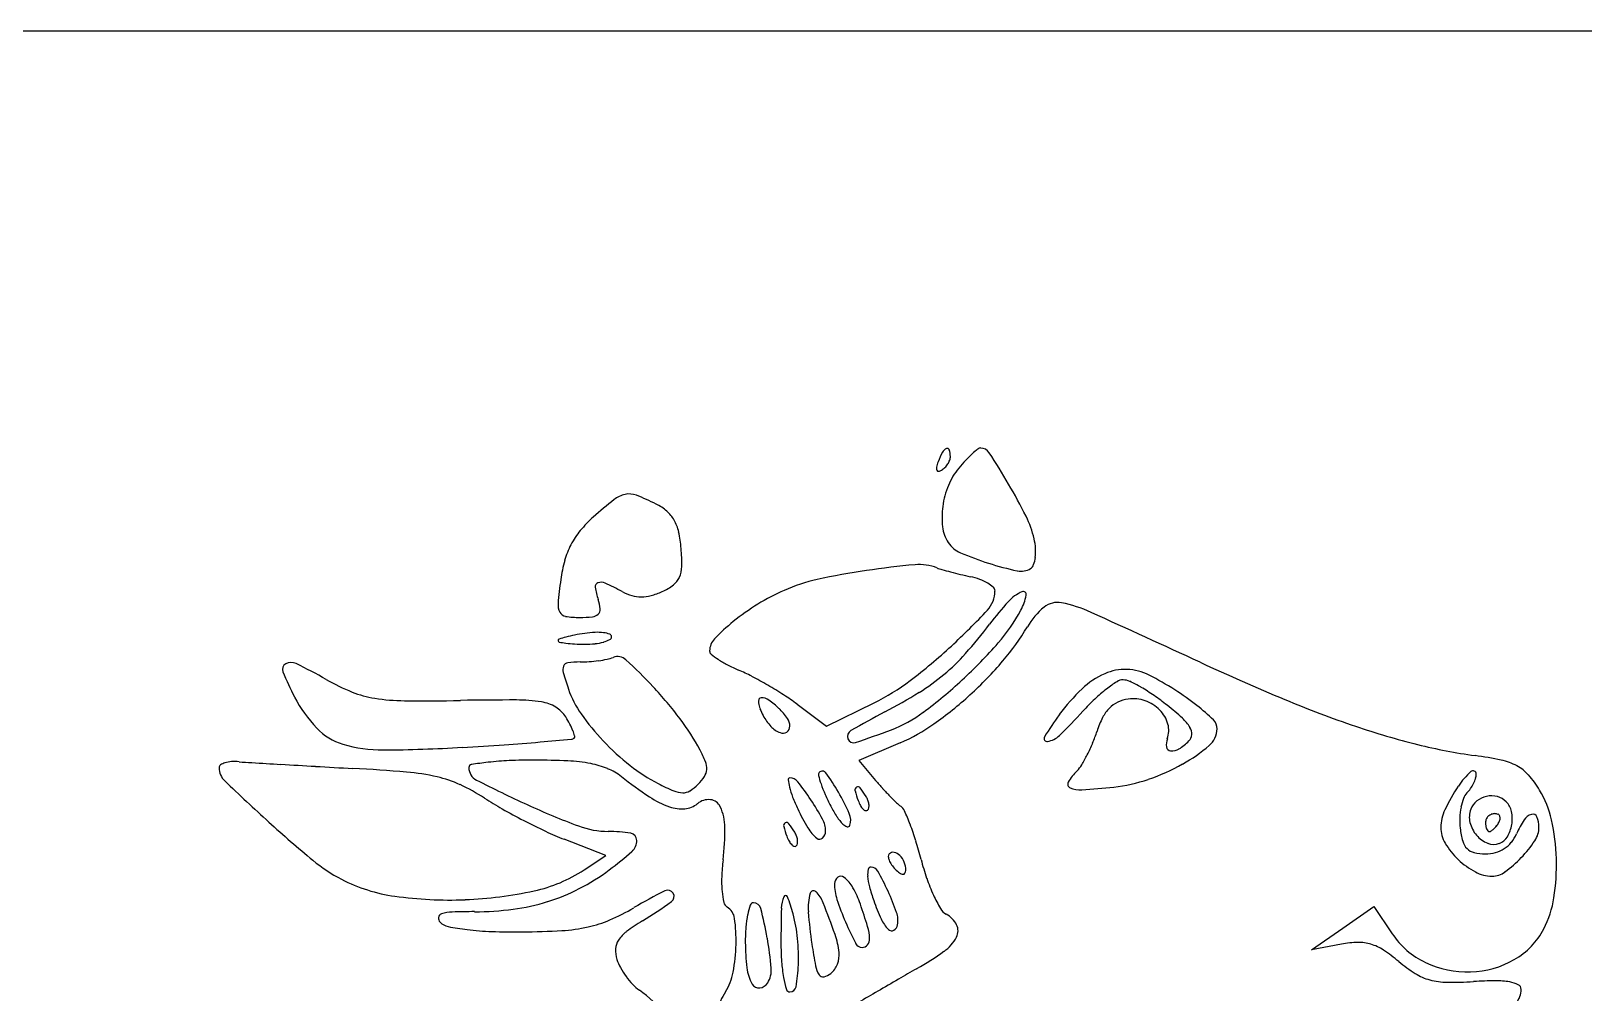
# Model space of a CAD drawing. Header units: millimetres. Extents: x 56222 to 3066687, y -650199 to -121287.
# Drawn here: x 141914.314 to 141916.489, y -185298.843 to -185297.495 of the extents above; entities that cross this region are included whole.
import ezdxf

# ---------------------------------------------------------------- set-up
doc = ezdxf.new("R2010")
doc.units = ezdxf.units.MM
doc.header["$MEASUREMENT"] = 0
doc.layers.add('$TD_AUDIT_GENERATED_(A0BDF17)', color=32, linetype='Continuous', lineweight=30)

msp = doc.modelspace()

# ---------------------------------------------------------------- linework, layer by layer
at = {"layer": '$TD_AUDIT_GENERATED_(A0BDF17)', "linetype": 'Continuous', "lineweight": 25, "ltscale": 2}
for p, q in [((141927.5099, -185297.4952, 0.5173), (141911.0093, -185297.4952, 0.5173)), ((141915.3868, -185298.4382, 0.5173), (141915.4281, -185298.4688, 0.5173)), ((141915.4281, -185298.4688, 0.5173), (141915.4948, -185298.4361, 0.5173)), ((141915.5314, -185298.4921, 0.5173), (141915.4734, -185298.517, 0.5173)), ((141915.4734, -185298.517, 0.5173), (141915.4969, -185298.5448, 0.5173)), ((141915.1191, -185298.6502, 0.5173), (141915.0608, -185298.6274, 0.5173)), ((141915.0885, -185298.6703, 0.5173), (141915.1191, -185298.6502, 0.5173)), ((141916.1512, -185298.7519, 0.5173), (141916.1948, -185298.7217, 0.5173)), ((141916.1948, -185298.7217, 0.5173), (141916.2203, -185298.7596, 0.5173)), ((141916.1076, -185298.7821, 0.5173), (141916.1512, -185298.7519, 0.5173)), ((141916.1495, -185298.7742, 0.5173), (141916.1076, -185298.7821, 0.5173))]:
    msp.add_line(p, q, dxfattribs=at)
for centre, radius, start, end in [((141915.6009, -185298.0907, 0.5173), 0.0118, 113.8538, 152.139), ((141915.5974, -185298.0827, 0.5173), 0.00299, 18.0868, 113.8538), ((141915.5719, -185298.091, 0.5173), 0.0297, 359.9977, 18.0869), ((141915.7414, -185298.2066, 0.5173), 0.1617, 128.8065, 132.5315), ((141915.6441, -185298.0856, 0.5173), 0.00637, 89.9976, 128.8065), ((141915.6441, -185298.0936, 0.5173), 0.0143, 32.8133, 89.9978), ((141915.633, -185298.1173, 0.5173), 0.052, 159.0041, 167.3445), ((141915.6991, -185298.1426, 0.5173), 0.1228, 152.139, 159.0041), ((141915.5714, -185298.0846, 0.5173), 0.0315, 315.7816, 327.5016), ((141915.5737, -185298.0861, 0.5173), 0.0288, 327.5016, 339.7003), ((141915.5871, -185298.091, 0.5173), 0.0146, 339.7002, 359.9978), ((141915.8102, -185298.2715, 0.5173), 0.2562, 136.9502, 140.1618), ((141915.7453, -185298.2108, 0.5173), 0.1674, 132.5315, 136.9503), ((141914.5941, -185298.7706, 0.5173), 1.2637, 30.4715, 32.8132), ((141915.5894, -185298.1075, 0.5173), 0.00735, 167.3446, 202.6661), ((141915.5849, -185298.1094, 0.5173), 0.00245, 202.666, 275.61), ((141915.5841, -185298.102, 0.5173), 0.00985, 275.6102, 301.7152), ((141915.5763, -185298.0893, 0.5173), 0.0247, 301.7152, 315.7817), ((141915.6842, -185298.1663, 0.5173), 0.0921, 140.1617, 157.8283), ((141915.1535, -185298.1804, 0.5173), 0.0369, 101.722, 128.5426), ((141915.1517, -185298.1716, 0.5173), 0.028, 68.9455, 101.7221), ((141915.0516, -185298.4316, 0.5173), 0.3066, 63.2816, 68.9454), ((141915.7136, -185298.1783, 0.5173), 0.1239, 157.8282, 171.9708), ((141915.0578, -185298.4977, 0.5173), 0.7256, 26.4205, 30.4715), ((141915.55, -185298.6781, 0.5173), 0.6733, 128.5426, 131.781), ((141915.1559, -185298.2245, 0.5173), 0.0747, 49.3471, 63.2816), ((141915.1743, -185298.203, 0.5173), 0.0464, 29.4352, 49.347), ((141915.7009, -185298.1765, 0.5173), 0.111, 171.9707, 186.8384), ((141915.2148, -185298.3029, 0.5173), 0.1702, 131.781, 140.6091), ((141915.1624, -185298.2097, 0.5173), 0.0601, 12.4177, 29.4353), ((141915.6408, -185298.1837, 0.5173), 0.0505, 186.8384, 213.6146), ((141915.5799, -185298.2384, 0.5173), 0.1427, 12.9002, 26.4205), ((141915.1719, -185298.2677, 0.5173), 0.1147, 140.6092, 152.4753), ((141915.0498, -185298.2345, 0.5173), 0.1753, 4.7601, 12.4177), ((141915.6312, -185298.1901, 0.5173), 0.039, 213.6146, 246.6083), ((141915.6332, -185298.2262, 0.5173), 0.088, 4.0498, 12.9001), ((141915.1747, -185298.2692, 0.5173), 0.1179, 152.4754, 164.1577), ((141914.9715, -185298.241, 0.5173), 0.2539, 359.036, 4.7602), ((141915.7775, -185297.852, 0.5173), 0.4074, 246.6084, 252.5088), ((141915.6747, -185298.2269, 0.5173), 0.0463, 340.187, 353.0058), ((141915.6556, -185298.2246, 0.5173), 0.0655, 353.0058, 4.0499), ((141915.2432, -185298.2886, 0.5173), 0.189, 164.1577, 172.3599), ((141915.1862, -185298.2446, 0.5173), 0.0392, 336.2646, 359.036), ((141915.6308, -185299.2451, 0.5173), 1.005, 98.3946, 102.3953), ((141915.6624, -185299.4593, 0.5173), 1.2215, 95.1786, 98.3945), ((141915.5583, -185298.3108, 0.5173), 0.0683, 68.8997, 95.1787), ((141915.6126, -185298.1702, 0.5173), 0.0825, 248.8997, 254.003), ((141915.7568, -185297.6671, 0.5173), 0.6058, 254.003, 255.1755), ((141915.7752, -185297.5979, 0.5173), 0.6774, 255.1754, 256.385), ((141915.7814, -185297.5719, 0.5173), 0.7041, 256.385, 257.56), ((141915.7868, -185297.8224, 0.5173), 0.4385, 252.5088, 257.9671), ((141915.7007, -185298.2266, 0.5173), 0.0252, 257.9671, 301.7152), ((141915.7084, -185298.239, 0.5173), 0.0105, 301.7152, 340.1869), ((141915.8297, -185298.3673, 0.5173), 0.7808, 172.3599, 174.8327), ((141915.1098, -185298.2733, 0.5173), 0.00566, 108.427, 188.3351), ((141915.2136, -185298.2582, 0.5173), 0.1105, 188.335, 197.6066), ((141915.1123, -185298.2809, 0.5173), 0.0136, 65.3784, 108.4271), ((141914.938, -185298.6612, 0.5173), 0.432, 61.8428, 65.3783), ((141915.1631, -185298.2037, 0.5173), 0.0842, 294.4932, 306.9332), ((141915.1977, -185298.2497, 0.5173), 0.0266, 306.9333, 336.2646), ((141915.468, -185298.5041, 0.5173), 0.2463, 102.3953, 113.7713), ((141915.6072, -185298.3617, 0.5173), 0.1046, 70.0556, 77.5601), ((141915.6198, -185298.327, 0.5173), 0.0677, 59.6535, 70.0556), ((141915.6313, -185298.3073, 0.5173), 0.0449, 47.3304, 59.6536), ((141915.6569, -185298.2796, 0.5173), 0.00726, 359.9977, 47.3304), ((141915.0747, -185298.299, 0.5173), 0.0227, 174.8327, 206.6073), ((141915.0463, -185298.3112, 0.5173), 0.065, 5.7839, 17.6066), ((141915.1763, -185298.216, 0.5173), 0.073, 241.8427, 253.5205), ((141915.1686, -185298.2421, 0.5173), 0.0458, 253.5204, 270.073), ((141915.1686, -185298.2367, 0.5173), 0.0512, 270.0731, 285.5815), ((141915.1535, -185298.1826, 0.5173), 0.1073, 285.5815, 294.4932), ((141915.5009, -185298.5727, 0.5173), 0.3225, 121.5991, 129.0925), ((141915.4913, -185298.5571, 0.5173), 0.3042, 113.7713, 121.5992), ((141915.625, -185298.2796, 0.5173), 0.0391, 316.9309, 359.9977), ((141916.0313, -185298.6101, 0.5173), 0.4703, 137.8116, 142.8262), ((141915.7249, -185298.3324, 0.5173), 0.0567, 114.0145, 137.8116), ((141915.6335, -185298.2707, 0.5173), 0.0758, 331.8428, 348.7779), ((141915.7036, -185298.2846, 0.5173), 0.00439, 348.7779, 114.0145), ((141915.7515, -185298.3246, 0.5173), 0.0291, 78.3786, 129.6676), ((141915.7179, -185298.4879, 0.5173), 0.1959, 65.6423, 78.3786), ((141915.0641, -185298.3043, 0.5173), 0.0108, 206.6073, 261.1959), ((141915.0825, -185298.1857, 0.5173), 0.1309, 261.196, 269.9978), ((141915.0825, -185298.1462, 0.5173), 0.1704, 269.9977, 275.9996), ((141915.0988, -185298.3021, 0.5173), 0.0136, 275.9995, 314.0917), ((141915.1022, -185298.3056, 0.5173), 0.00877, 314.0916, 5.7838), ((141914.9407, -185297.64, 0.5173), 0.9758, 312.7455, 316.9309), ((141915.4827, -185298.1899, 0.5173), 0.2469, 318.859, 331.8427), ((141915.8, -185298.3831, 0.5173), 0.1051, 129.6676, 149.4268), ((141906.9798, -185317.7887, 0.5173), 21.3825, 65.19215, 65.64227), ((141915.1066, -185298.5021, 0.5173), 0.1638, 101.0578, 105.406), ((141915.1342, -185298.6437, 0.5173), 0.3081, 98.3473, 101.0578), ((141915.11, -185298.4786, 0.5173), 0.1412, 92.4889, 98.3473), ((141915.1069, -185298.4081, 0.5173), 0.0707, 82.6566, 92.489), ((141915.1109, -185298.3771, 0.5173), 0.0394, 69.9217, 82.6565), ((141915.1231, -185298.3437, 0.5173), 0.00384, 359.9978, 69.9218), ((141915.4806, -185298.5477, 0.5173), 0.2903, 129.0925, 136.191), ((141915.092, -185297.8979, 0.5173), 0.7085, 318.5204, 322.8263), ((141915.4191, -185298.1581, 0.5173), 0.3373, 319.4144, 329.4268), ((141915.0543, -185298.3492, 0.5173), 0.00225, 108.5114, 179.9977), ((141915.054, -185298.3492, 0.5173), 0.00194, 179.9978, 259.2509), ((141915.1116, -185298.5203, 0.5173), 0.1827, 105.4061, 108.5115), ((141915.0836, -185298.1933, 0.5173), 0.1606, 259.2509, 262.6565), ((141915.0825, -185298.2015, 0.5173), 0.1524, 262.6565, 267.2256), ((141915.0895, -185298.057, 0.5173), 0.2971, 267.2256, 269.9977), ((141915.0895, -185298.216, 0.5173), 0.1381, 269.9978, 275.9673), ((141915.0961, -185298.2788, 0.5173), 0.0749, 275.9673, 285.4061), ((141915.1037, -185298.3066, 0.5173), 0.046, 285.406, 296.846), ((141915.1225, -185298.3437, 0.5173), 0.00447, 296.846, 359.9977), ((141915.2886, -185298.3635, 0.5173), 0.0242, 136.1911, 179.9977), ((141915.2703, -185298.3635, 0.5173), 0.00596, 179.9978, 230.9021), ((141915.0737, -185297.7839, 0.5173), 0.7799, 307.2093, 312.7456), ((141915.1601, -185297.9081, 0.5173), 0.6752, 312.7311, 318.8589), ((141914.675, -185298.3893, 0.5173), 0.00892, 119.0805, 202.1974), ((141914.6783, -185298.3954, 0.5173), 0.0158, 63.6347, 119.0804), ((141914.301, -185299.1567, 0.5173), 0.8655, 60.4965, 63.6347), ((141915.0722, -185298.3901, 0.5173), 0.0135, 156.644, 195.9828), ((141915.0669, -185298.3878, 0.5173), 0.00773, 97.6265, 156.644), ((141915.0829, -185298.5072, 0.5173), 0.1282, 89.9977, 97.6265), ((141915.0829, -185298.2131, 0.5173), 0.1659, 269.9977, 274.3377), ((141915.0794, -185298.167, 0.5173), 0.2121, 274.3377, 277.9475), ((141915.0823, -185298.1877, 0.5173), 0.1913, 277.9475, 281.6237), ((141915.1098, -185298.3217, 0.5173), 0.0544, 281.6237, 290.9914), ((141915.1355, -185298.3885, 0.5173), 0.0171, 47.5339, 110.9913), ((141914.6717, -185298.8952, 0.5173), 0.704, 43.1668, 47.534), ((141915.3429, -185298.2742, 0.5173), 0.121, 230.902, 236.613), ((141915.3552, -185298.2555, 0.5173), 0.1434, 236.6129, 242.6887), ((141915.3967, -185298.1753, 0.5173), 0.2337, 242.6887, 246.9036), ((141915.4112, -185298.1801, 0.5173), 0.2824, 309.9626, 318.5204), ((141915.2653, -185298.0263, 0.5173), 0.5398, 312.375, 319.4144), ((141917.3938, -185295.2589, 0.5173), 3.4377, 245.1922, 247.3517), ((141915.0676, -185298.2291, 0.5173), 0.433, 202.1974, 207.3422), ((141914.8832, -185298.1278, 0.5173), 0.3167, 240.4965, 247.8063), ((141915.4716, -185298.2757, 0.5173), 0.4289, 195.9829, 199.2164), ((141915.2079, -185298.6178, 0.5173), 0.2474, 62.1531, 66.9036), ((141915.05, -185298.9167, 0.5173), 0.5854, 59.6574, 62.1531), ((141915.3604, -185298.1615, 0.5173), 0.3057, 296.0682, 307.2094), ((141915.4043, -185298.1719, 0.5173), 0.2931, 301.5979, 309.9626), ((141915.1645, -185297.9128, 0.5173), 0.6688, 306.6529, 312.7311), ((141915.8623, -185298.4966, 0.5173), 0.1105, 113.7621, 133.6127), ((141915.8469, -185298.4616, 0.5173), 0.0723, 88.2385, 113.762), ((141915.937, -185298.5676, 0.5173), 0.1906, 122.3438, 127.7302), ((141915.8438, -185298.4205, 0.5173), 0.0165, 89.9978, 122.3438), ((141915.8438, -185298.4251, 0.5173), 0.021, 64.3216, 89.9977), ((141915.847, -185298.4611, 0.5173), 0.0717, 62.5772, 88.2385), ((141915.7514, -185298.6173, 0.5173), 0.2344, 59.9368, 64.3216), ((141915.6487, -185298.8433, 0.5173), 0.5023, 57.8452, 62.5772), ((141914.8525, -185298.3404, 0.5173), 0.1908, 207.3421, 223.4439), ((141914.8175, -185298.2889, 0.5173), 0.1427, 247.8063, 261.0761), ((141914.8393, -185298.1499, 0.5173), 0.2833, 261.0761, 269.5101), ((141915.2, -185298.3704, 0.5173), 0.1413, 199.2163, 215.16), ((141914.7787, -185298.7948, 0.5173), 0.5572, 37.0925, 43.1668), ((141915.3364, -185298.432, 0.5173), 0.00303, 89.9978, 160.9177), ((141915.3364, -185298.4487, 0.5173), 0.0197, 55.4949, 89.9977), ((141915.0399, -185298.934, 0.5173), 0.6055, 57.179, 59.6575), ((141915.1788, -185298.7186, 0.5173), 0.3492, 53.4363, 57.179), ((141915.1351, -185297.7342, 0.5173), 0.8069, 297.669, 301.598), ((141915.2777, -185298.0399, 0.5173), 0.5214, 305.2522, 312.375), ((141915.9762, -185298.6161, 0.5173), 0.2756, 133.6128, 143.6423), ((141915.9581, -185298.5949, 0.5173), 0.2251, 127.7302, 133.2733), ((141915.8578, -185298.4805, 0.5173), 0.05, 70.5426, 98.032), ((141915.7343, -185298.6468, 0.5173), 0.2684, 55.3432, 59.9368), ((141915.6917, -185298.7084, 0.5173), 0.3433, 51.5236, 55.3432), ((141915.7279, -185298.7173, 0.5173), 0.3535, 51.6877, 57.8452), ((141914.8628, -185295.4053, 0.5173), 3.0281, 269.5101, 270.9933), ((141914.9908, -185302.7905, 0.5173), 4.3583, 89.9611, 90.9933), ((141914.9936, -185298.6598, 0.5173), 0.2276, 81.1142, 89.9611), ((141915.0201, -185298.4905, 0.5173), 0.0562, 59.2666, 81.1142), ((141915.0274, -185298.4781, 0.5173), 0.0418, 31.9829, 59.2666), ((141915.3568, -185298.2599, 0.5173), 0.3331, 215.16, 223.5622), ((141915.3448, -185298.4349, 0.5173), 0.0119, 160.9177, 186.7044), ((141915.366, -185298.4324, 0.5173), 0.0333, 186.7045, 201.0354), ((141915.4142, -185298.4139, 0.5173), 0.0849, 201.0354, 208.1527), ((141915.2895, -185298.5169, 0.5173), 0.1024, 45.311, 55.4949), ((141915.2896, -185298.5169, 0.5173), 0.1024, 35.139, 45.311), ((141916.0627, -185299.5033, 0.5173), 1.1906, 117.6691, 120.2809), ((141915.4527, -185298.3002, 0.5173), 0.186, 290.8998, 306.6528), ((141915.1555, -185297.8728, 0.5173), 0.8543, 314.5132, 317.6961), ((141916.0123, -185298.6525, 0.5173), 0.3042, 133.2733, 137.6962), ((141915.8628, -185298.4811, 0.5173), 0.0537, 135.8138, 153.2104), ((141915.8534, -185298.472, 0.5173), 0.0405, 115.2615, 135.8139), ((141915.8579, -185298.4817, 0.5173), 0.0512, 98.032, 115.2615), ((141915.8564, -185298.4843, 0.5173), 0.054, 44.5963, 70.5426), ((141915.8621, -185298.4787, 0.5173), 0.0461, 16.1323, 44.5963), ((141915.6431, -185298.7696, 0.5173), 0.4215, 47.7135, 51.5235), ((141915.7557, -185298.6821, 0.5173), 0.3086, 45.9744, 51.6877), ((141916.6695, -185296.9948, 0.5173), 1.5568, 247.3517, 251.2564), ((141914.7746, -185298.4142, 0.5173), 0.0835, 223.4439, 253.3072), ((141914.9245, -185298.5424, 0.5173), 0.1632, 27.9222, 31.9829), ((141914.9867, -185298.5095, 0.5173), 0.0927, 21.7222, 27.9221), ((141914.961, -185298.657, 0.5173), 0.3287, 28.0733, 37.0925), ((141915.4036, -185298.4196, 0.5173), 0.0729, 208.1527, 222.9146), ((141915.3762, -185298.445, 0.5173), 0.0355, 222.9146, 248.1963), ((141915.3671, -185298.469, 0.5173), 0.00967, 302.8974, 359.9978), ((141915.3576, -185298.469, 0.5173), 0.0192, 359.9977, 35.1391), ((141915.1144, -185297.4142, 0.5173), 1.1343, 288.1958, 290.8998), ((141915.4297, -185298.2549, 0.5173), 0.2581, 293.2002, 305.2521), ((141916.0686, -185298.6841, 0.5173), 0.3903, 143.6422, 149.131), ((141915.9328, -185298.5165, 0.5173), 0.1321, 153.2104, 162.0852), ((141915.8753, -185298.4749, 0.5173), 0.0323, 339.0041, 16.1324), ((141915.8874, -185298.5011, 0.5173), 0.0585, 31.3549, 47.7134), ((141915.9224, -185298.4797, 0.5173), 0.0174, 356.5318, 31.3549), ((141915.9438, -185298.472, 0.5173), 0.0315, 310.2307, 358.6284), ((141915.9584, -185298.4723, 0.5173), 0.0169, 358.6284, 45.9744), ((141916.5255, -185297.4193, 0.5173), 1.1085, 251.2563, 255.9379), ((141914.8057, -185298.3103, 0.5173), 0.1919, 253.3072, 270.4925), ((141914.5544, -185292.2774, 0.5173), 6.2318, 273.34531, 273.88641), ((141914.751, -185295.1711, 0.5173), 3.3314, 273.8865, 274.7512), ((141913.9655, -185285.7206, 0.5173), 12.8144, 274.75129, 274.94793), ((141915.0702, -185298.4811, 0.5173), 0.00621, 274.9479, 314.9977), ((141915.0012, -185298.5037, 0.5173), 0.0771, 15.9115, 21.7221), ((141915.0725, -185298.4834, 0.5173), 0.003, 314.9978, 15.9116), ((141915.3747, -185298.2429, 0.5173), 0.3579, 223.5622, 231.7609), ((141915.3668, -185298.4685, 0.5173), 0.0102, 248.1963, 302.8975), ((141915.4672, -185298.4835, 0.5173), 0.00964, 120.2809, 200.1157), ((141915.466, -185298.4839, 0.5173), 0.00831, 200.1157, 288.1958), ((141915.7372, -185298.4861, 0.5173), 0.00421, 149.131, 278.6557), ((141915.7333, -185298.4605, 0.5173), 0.0301, 278.6557, 314.5132), ((141915.5796, -185298.4008, 0.5173), 0.2396, 333.1757, 337.5013), ((141915.5961, -185298.4077, 0.5173), 0.2217, 337.5012, 342.0852), ((141915.9261, -185298.4943, 0.5173), 0.022, 159.0041, 189.5189), ((141915.8798, -185298.4336, 0.5173), 0.0792, 302.0858, 314.9978), ((141915.9261, -185298.4799, 0.5173), 0.0137, 314.9978, 356.5318), ((141916.4365, -185297.7745, 0.5173), 0.7423, 255.9379, 262.2606), ((141914.7882, -185296.2771, 0.5173), 2.2252, 270.4925, 273.3453), ((141915.0018, -185298.9414, 0.5173), 0.4246, 92.4306, 96.4514), ((141915.0191, -185299.3474, 0.5173), 0.831, 89.9977, 92.4306), ((141915.0191, -185299.4882, 0.5173), 0.9717, 87.2429, 89.9978), ((141915.0547, -185298.7489, 0.5173), 0.2316, 79.2488, 87.2429), ((141915.1155, -185298.5746, 0.5173), 0.1536, 21.3765, 28.0734), ((141915.6072, -185298.4148, 0.5173), 0.2087, 328.7696, 333.1758), ((141915.9108, -185298.4969, 0.5173), 0.00656, 189.5189, 264.0337), ((141915.9121, -185298.4851, 0.5173), 0.0185, 264.0337, 302.0858), ((141915.8095, -185298.3132, 0.5173), 0.2395, 299.3693, 310.2306), ((141916.2704, -185298.9966, 0.5173), 0.491, 77.9055, 82.2606), ((141916.3556, -185298.5991, 0.5173), 0.0845, 61.8967, 77.9054), ((141914.5821, -185298.5271, 0.5173), 0.00475, 124.3646, 179.9979), ((141914.6028, -185298.5271, 0.5173), 0.0255, 179.9978, 226.2325), ((141914.5919, -185298.5415, 0.5173), 0.0222, 106.622, 124.3645), ((141914.5972, -185298.5592, 0.5173), 0.0407, 93.5998, 106.6222), ((141914.5994, -185298.5932, 0.5173), 0.0748, 85.3442, 93.5999), ((141914.6759, -185297.6536, 0.5173), 0.868, 265.3443, 266.5069), ((141915.772, -185279.6969, 0.5173), 18.8581, 266.50701, 266.63122), ((141915.7345, -185280.3322, 0.5173), 18.2216, 266.63129, 266.78439), ((141916.0798, -185274.1868, 0.5173), 24.3768, 266.78446, 266.90753), ((141914.6263, -185301.0901, 0.5173), 2.5658, 85.2229, 86.9076), ((141914.8141, -185298.843, 0.5173), 0.3108, 77.2519, 85.2229), ((141914.9313, -185298.5268, 0.5173), 0.00419, 99.1355, 179.9978), ((141914.9468, -185298.5268, 0.5173), 0.0197, 179.9978, 242.8722), ((141915.011, -185299.0228, 0.5173), 0.5065, 96.4514, 99.1355), ((141915.0749, -185298.6423, 0.5173), 0.1231, 67.7287, 79.2487), ((141915.0903, -185298.6048, 0.5173), 0.0825, 52.1824, 67.7287), ((141915.3048, -185298.3316, 0.5173), 0.245, 231.7609, 242.6534), ((141915.2406, -185298.5286, 0.5173), 0.0197, 327.0643, 356.8538), ((141915.2338, -185298.5283, 0.5173), 0.0266, 356.8538, 21.3766), ((141915.421, -185298.5367, 0.5173), 0.00431, 134.9977, 194.6743), ((141915.5802, -185298.495, 0.5173), 0.1689, 194.6743, 198.9256), ((141915.4223, -185298.538, 0.5173), 0.00615, 36.2184, 134.9977), ((141915.186, -185298.711, 0.5173), 0.299, 30.0467, 36.2184), ((141915.835, -185298.5874, 0.5173), 0.0792, 134.9978, 149.499), ((141915.7473, -185298.4997, 0.5173), 0.0449, 314.9977, 328.7697), ((141915.7862, -185298.2717, 0.5173), 0.287, 288.8579, 299.3693), ((141916.4004, -185298.6104, 0.5173), 0.1045, 131.868, 146.5461), ((141916.3337, -185298.536, 0.5173), 0.00459, 1.8125, 131.8679), ((141916.3198, -185298.5364, 0.5173), 0.0184, 342.9474, 1.8125), ((141916.3681, -185298.5756, 0.5173), 0.0578, 41.4448, 61.8967), ((141916.2996, -185298.6361, 0.5173), 0.1493, 31.3711, 41.4447), ((141916.9279, -185296.0997, 0.5173), 3.3868, 226.2325, 227.6628), ((141914.8472, -185298.6964, 0.5173), 0.1605, 65.0639, 77.2518), ((141914.7979, -185298.8025, 0.5173), 0.2776, 56.9765, 65.064), ((141915.7616, -185296.9364, 0.5173), 1.8067, 242.8723, 245.3792), ((141915.547, -185298.0163, 0.5173), 0.6624, 232.1824, 236.3567), ((141915.3509, -185298.2425, 0.5173), 0.3453, 242.6534, 246.6607), ((141915.2274, -185298.5287, 0.5173), 0.0335, 246.6607, 268.882), ((141915.2271, -185298.5437, 0.5173), 0.0185, 268.8822, 302.0128), ((141915.2024, -185298.5042, 0.5173), 0.0651, 302.0128, 314.9977), ((141915.2014, -185298.5032, 0.5173), 0.0665, 314.9977, 327.0643), ((141915.3769, -185298.5439, 0.5173), 0.00244, 89.9977, 185.108), ((141915.4401, -185298.5382, 0.5173), 0.0658, 185.108, 194.0052), ((141915.4894, -185298.5259, 0.5173), 0.1167, 194.0052, 201.207), ((141915.3769, -185298.5552, 0.5173), 0.0138, 38.334, 89.9977), ((141915.0782, -185298.7914, 0.5173), 0.3946, 33.7675, 38.3341), ((141915.5873, -185298.4925, 0.5173), 0.1764, 198.9257, 204.0596), ((141915.4722, -185298.5583, 0.5173), 0.00432, 118.2692, 194.2197), ((141915.5872, -185298.5292, 0.5173), 0.1229, 194.2198, 200.9913), ((141915.4721, -185298.558, 0.5173), 0.00403, 38.6783, 118.2692), ((141915.383, -185298.6293, 0.5173), 0.1181, 31.7153, 38.6782), ((141915.834, -185298.2597, 0.5173), 0.4415, 220.2316, 222.1753), ((141915.8247, -185298.2681, 0.5173), 0.429, 222.1753, 224.1613), ((141915.7717, -185298.5502, 0.5173), 0.00573, 149.4991, 246.2505), ((141915.7833, -185298.5238, 0.5173), 0.0345, 246.2506, 274.1263), ((141915.6996, -185297.3628, 0.5173), 1.1985, 274.1263, 276.279), ((141915.8059, -185298.3296, 0.5173), 0.2259, 276.279, 288.8579), ((141916.5444, -185298.7056, 0.5173), 0.2772, 146.5461, 154.4759), ((141916.2933, -185298.5305, 0.5173), 0.0451, 314.9977, 325.1467), ((141916.2848, -185298.5246, 0.5173), 0.0554, 325.1466, 333.8473), ((141916.2906, -185298.5275, 0.5173), 0.049, 333.8472, 342.9474), ((141916.3105, -185298.6294, 0.5173), 0.1364, 12.3992, 31.3711), ((141915.1994, -185298.1848, 0.5173), 0.4591, 236.9765, 240.5714), ((141915.4758, -185297.5602, 0.5173), 1.1205, 245.3792, 249.3485), ((141915.2513, -185298.4606, 0.5173), 0.1287, 236.3567, 250.4146), ((141915.2255, -185298.5332, 0.5173), 0.0516, 250.4146, 274.7169), ((141915.2271, -185298.553, 0.5173), 0.0317, 274.7168, 309.6879), ((141915.2631, -185298.5964, 0.5173), 0.0246, 84.2875, 129.6879), ((141915.2639, -185298.5888, 0.5173), 0.017, 24.5538, 84.2874), ((141915.2143, -185298.6115, 0.5173), 0.0715, 0.5028, 24.5537), ((141915.6295, -185298.4716, 0.5173), 0.2669, 201.207, 205.0878), ((141915.1326, -185298.7551, 0.5173), 0.3292, 28.2713, 33.7675), ((141915.7091, -185298.4381, 0.5173), 0.3099, 204.0596, 207.4265), ((141915.6039, -185298.4927, 0.5173), 0.1913, 207.4265, 212.6232), ((141915.1801, -185298.7144, 0.5173), 0.3058, 23.7205, 30.0467), ((141915.5226, -185298.554, 0.5173), 0.0537, 200.9913, 209.2074), ((141915.4951, -185298.5693, 0.5173), 0.0223, 209.2074, 225.0573), ((141915.4569, -185298.5837, 0.5173), 0.0313, 20.4109, 31.7151), ((141915.4634, -185298.5812, 0.5173), 0.0243, 6.7447, 20.4109), ((141915.4704, -185298.5804, 0.5173), 0.0173, 350.6101, 6.7446), ((141915.7902, -185298.3016, 0.5173), 0.3809, 224.1613, 226.1036), ((141915.5642, -185298.5365, 0.5173), 0.0549, 226.1037, 234.2145), ((141915.5224, -185298.5944, 0.5173), 0.0165, 24.0938, 54.2145), ((141916.4119, -185298.6005, 0.5173), 0.0967, 169.2468, 177.9438), ((141916.3944, -185298.5972, 0.5173), 0.0789, 159.9132, 169.2468), ((141916.3401, -185298.5773, 0.5173), 0.0211, 134.9978, 159.9131), ((141916.3564, -185298.5952, 0.5173), 0.0276, 128.7477, 159.0041), ((141916.3595, -185298.5991, 0.5173), 0.0326, 102.009, 128.7477), ((141916.3595, -185298.5991, 0.5173), 0.0326, 75.2669, 102.0091), ((141916.3608, -185298.5943, 0.5173), 0.0276, 44.9977, 75.267), ((141916.3613, -185298.5937, 0.5173), 0.0268, 11.4292, 44.9978), ((141915.7938, -185297.3445, 0.5173), 1.7028, 227.6629, 230.4153), ((141915.4224, -185297.7895, 0.5173), 0.913, 240.5714, 242.7208), ((141915.421, -185297.7922, 0.5173), 0.91, 242.7209, 244.8717), ((141915.3723, -185298.6083, 0.5173), 0.00432, 118.2692, 194.2197), ((141915.3721, -185298.608, 0.5173), 0.00403, 38.6783, 118.2692), ((141915.6576, -185298.4584, 0.5173), 0.2979, 205.0879, 210.8982), ((141915.3913, -185298.6159, 0.5173), 0.0355, 359.9978, 28.2712), ((141915.4944, -185298.5629, 0.5173), 0.0612, 212.6234, 224.7685), ((141915.4393, -185298.6005, 0.5173), 0.0227, 341.326, 23.7205), ((141915.4856, -185298.5788, 0.5173), 0.00881, 225.0573, 252.0958), ((141915.4838, -185298.5845, 0.5173), 0.00282, 252.0959, 314.9978), ((141915.4815, -185298.5823, 0.5173), 0.00599, 314.9977, 350.61), ((141915.2011, -185298.7381, 0.5173), 0.3684, 20.9359, 24.0939), ((141916.346, -185298.6108, 0.5173), 0.0573, 154.4758, 179.9978), ((141916.4137, -185298.6006, 0.5173), 0.0986, 177.9438, 186.517), ((141916.3594, -185298.5964, 0.5173), 0.0309, 159.0042, 193.645), ((141916.3725, -185298.5932, 0.5173), 0.0443, 193.6451, 220.0883), ((141916.3629, -185298.6039, 0.5173), 0.0117, 156.0093, 179.9977), ((141916.3797, -185298.6039, 0.5173), 0.0285, 179.9978, 189.656), ((141916.3637, -185298.6043, 0.5173), 0.0127, 133.356, 156.0094), ((141916.3642, -185298.6048, 0.5173), 0.0133, 111.3262, 133.356), ((141916.3644, -185298.6053, 0.5173), 0.0139, 89.9977, 111.3261), ((141916.3644, -185298.602, 0.5173), 0.0105, 65.1213, 89.9977), ((141916.3277, -185298.5779, 0.5173), 0.0496, 321.5201, 328.2802), ((141916.3666, -185298.5972, 0.5173), 0.00534, 23.7944, 65.1213), ((141916.3565, -185298.5957, 0.5173), 0.0157, 328.2803, 347.1662), ((141916.3655, -185298.5977, 0.5173), 0.00647, 347.1661, 23.7944), ((141916.3374, -185298.5986, 0.5173), 0.0513, 350.7457, 11.4293), ((141916.515, -185298.6723, 0.5173), 0.1313, 146.6835, 156.3095), ((141916.4211, -185298.6106, 0.5173), 0.019, 106.6161, 146.6835), ((141916.4175, -185298.5984, 0.5173), 0.00624, 22.9646, 106.6162), ((141916.3896, -185298.6102, 0.5173), 0.0365, 359.9977, 22.9647), ((141916.1557, -185298.6634, 0.5173), 0.2949, 1.738, 12.3993), ((141915.223, -185298.2144, 0.5173), 0.4437, 244.8718, 248.5526), ((141915.1225, -185298.4975, 0.5173), 0.1188, 249.3484, 269.9977), ((141915.1225, -185298.8042, 0.5173), 0.1879, 80.4008, 89.9977), ((141915.1521, -185298.6291, 0.5173), 0.0103, 1.4532, 80.4009), ((141914.9343, -185298.6139, 0.5173), 0.3515, 353.1172, 0.5028), ((141915.4873, -185298.5791, 0.5173), 0.1229, 194.2198, 200.9913), ((141915.4226, -185298.6039, 0.5173), 0.0537, 200.9913, 209.2074), ((141915.2831, -185298.6793, 0.5173), 0.1181, 31.7153, 38.6782), ((141915.3569, -185298.6337, 0.5173), 0.0313, 20.4109, 31.7151), ((141915.3635, -185298.6312, 0.5173), 0.0243, 6.7447, 20.4109), ((141915.4486, -185298.5834, 0.5173), 0.0544, 210.8983, 231.3541), ((141915.4184, -185298.6212, 0.5173), 0.00607, 231.3541, 313.6753), ((141915.4134, -185298.6159, 0.5173), 0.0134, 313.6753, 359.9978), ((141915.4614, -185298.5956, 0.5173), 0.0148, 224.7685, 252.7214), ((141915.4579, -185298.6068, 0.5173), 0.00305, 252.7214, 341.326), ((141915.1929, -185298.7412, 0.5173), 0.3773, 17.1917, 20.936), ((141916.3317, -185298.6108, 0.5173), 0.0431, 179.9977, 210.8645), ((141916.4393, -185298.5976, 0.5173), 0.1243, 186.517, 195.1259), ((141916.3687, -185298.5964, 0.5173), 0.0393, 220.0884, 248.437), ((141916.3684, -185298.6058, 0.5173), 0.0171, 189.656, 203.7944), ((141916.362, -185298.6086, 0.5173), 0.0101, 203.7945, 222.3495), ((141916.3567, -185298.6136, 0.5173), 0.00285, 222.3495, 269.9977), ((141916.3567, -185298.6118, 0.5173), 0.00464, 269.9977, 304.5506), ((141916.3425, -185298.5913, 0.5173), 0.0295, 304.5506, 313.3559), ((141916.3364, -185298.5847, 0.5173), 0.0385, 313.356, 321.5202), ((141916.3629, -185298.6125, 0.5173), 0.022, 290.9913, 329.4723), ((141916.34, -185298.599, 0.5173), 0.0486, 329.4724, 350.7457), ((141916.3454, -185298.5979, 0.5173), 0.0539, 321.2218, 336.3095), ((141916.3913, -185298.6102, 0.5173), 0.0348, 326.5981, 359.9978), ((141914.8494, -185298.3005, 0.5173), 0.4604, 306.5878, 311.6978), ((141915.1424, -185298.6294, 0.5173), 0.02, 311.6978, 1.4531), ((141915.3952, -185298.6192, 0.5173), 0.0223, 209.2074, 225.0573), ((141915.3857, -185298.6288, 0.5173), 0.00881, 225.0573, 252.0958), ((141915.3838, -185298.6345, 0.5173), 0.00282, 252.0959, 314.9978), ((141915.3816, -185298.6322, 0.5173), 0.00599, 314.9977, 350.61), ((141915.3704, -185298.6304, 0.5173), 0.0173, 350.6101, 6.7446), ((141915.5194, -185298.6511, 0.5173), 0.0047, 134.9977, 182.9932), ((141915.5214, -185298.6531, 0.5173), 0.00754, 78.1627, 134.9978), ((141915.5198, -185298.661, 0.5173), 0.0155, 44.9977, 78.1627), ((141915.0319, -185298.7911, 0.5173), 0.5458, 14.3527, 17.1916), ((141916.3874, -185298.5776, 0.5173), 0.1078, 210.8645, 226.4163), ((141916.3422, -185298.6239, 0.5173), 0.0236, 195.1259, 224.559), ((141916.3393, -185298.6267, 0.5173), 0.0196, 224.559, 257.8222), ((141916.3511, -185298.5718, 0.5173), 0.0759, 257.8222, 269.9978), ((141916.3511, -185298.5911, 0.5173), 0.0566, 269.9978, 284.5782), ((141916.3626, -185298.6117, 0.5173), 0.0228, 248.437, 290.9914), ((141916.3548, -185298.6052, 0.5173), 0.0419, 284.5783, 302.8291), ((141916.3551, -185298.6057, 0.5173), 0.0413, 302.8291, 321.2218), ((141916.2805, -185298.5371, 0.5173), 0.1675, 316.1805, 326.5982), ((141914.8521, -185298.4834, 0.5173), 0.225, 230.4153, 242.6533), ((141915.5879, -185298.6928, 0.5173), 0.3068, 173.1172, 177.6024), ((141915.5166, -185298.6765, 0.5173), 0.0309, 166.9244, 184.5507), ((141915.4905, -185298.6705, 0.5173), 0.00414, 89.9977, 166.9244), ((141915.4905, -185298.6772, 0.5173), 0.0108, 29.1804, 89.9977), ((141915.5317, -185298.6505, 0.5173), 0.017, 182.9931, 201.4106), ((141915.5427, -185298.6462, 0.5173), 0.0289, 201.4107, 215.4382), ((141915.5585, -185298.635, 0.5173), 0.0482, 215.4381, 224.9977), ((141915.5667, -185298.6268, 0.5173), 0.0598, 224.9978, 232.7914), ((141915.5109, -185298.6698, 0.5173), 0.0281, 21.6558, 44.9977), ((141915.5082, -185298.6709, 0.5173), 0.031, 359.9978, 21.6557), ((141915.8856, -185298.5726, 0.5173), 0.3355, 194.3526, 199.0175), ((141916.389, -185298.5759, 0.5173), 0.1102, 226.4164, 241.8259), ((141916.2807, -185298.5373, 0.5173), 0.1672, 305.8028, 316.1805), ((141916.1542, -185298.6635, 0.5173), 0.2964, 351.0944, 1.738), ((141914.8556, -185298.4767, 0.5173), 0.2326, 242.6534, 262.0886), ((141914.974, -185298.4955, 0.5173), 0.2089, 282.3068, 303.2315), ((141914.9387, -185298.4208, 0.5173), 0.3106, 297.4308, 306.5878), ((141915.4398, -185298.6866, 0.5173), 0.1586, 177.6024, 184.9537), ((141915.4503, -185298.6895, 0.5173), 0.011, 125.2661, 179.9978), ((141915.5108, -185298.6895, 0.5173), 0.0715, 179.9977, 197.9354), ((141915.4481, -185298.6864, 0.5173), 0.00734, 51.6195, 125.266), ((141915.4218, -185298.7197, 0.5173), 0.0498, 29.4062, 51.6194), ((141915.5686, -185298.6724, 0.5173), 0.0831, 184.5506, 194.8761), ((141915.1416, -185298.872, 0.5173), 0.4104, 24.7502, 29.1804), ((141915.5364, -185298.6667, 0.5173), 0.00966, 232.7913, 262.7734), ((141915.5355, -185298.6734, 0.5173), 0.00295, 262.7733, 327.5178), ((141915.5317, -185298.6709, 0.5173), 0.00748, 327.5177, 359.9977), ((141915.8118, -185298.598, 0.5173), 0.2574, 199.0175, 204.707), ((141916.3602, -185298.6297, 0.5173), 0.0492, 241.826, 269.9977), ((141916.3602, -185298.6475, 0.5173), 0.0314, 269.9977, 305.8029), ((141914.9005, -185298.1537, 0.5173), 0.5587, 262.0887, 272.1873), ((141914.9007, -185298.1594, 0.5173), 0.5529, 272.1873, 282.3068), ((141914.9576, -185298.4571, 0.5173), 0.2697, 287.2497, 297.4308), ((141915.567, -185299.4204, 0.5173), 0.8082, 116.8931, 120.3698), ((141915.2056, -185298.7078, 0.5173), 0.00922, 32.8411, 116.8931), ((141915.206, -185298.7075, 0.5173), 0.00865, 305.2181, 32.8411), ((141915.3905, -185298.6909, 0.5173), 0.1091, 184.9538, 193.1514), ((141915.409, -185298.7249, 0.5173), 0.0442, 157.1448, 178.6371), ((141915.3709, -185298.7088, 0.5173), 0.00278, 21.4028, 157.1448), ((141915.1619, -185298.7907, 0.5173), 0.2272, 14.9999, 21.4028), ((141915.4801, -185298.7236, 0.5173), 0.0776, 164.5246, 184.1186), ((141915.4098, -185298.7042, 0.5173), 0.00477, 46.2359, 164.5246), ((141915.3828, -185298.7324, 0.5173), 0.0439, 21.5153, 46.2359), ((141915.7789, -185298.6027, 0.5173), 0.3533, 197.9353, 203.4252), ((141915.3419, -185298.7647, 0.5173), 0.1415, 19.2164, 29.4063), ((141915.7555, -185298.6228, 0.5173), 0.2764, 194.8761, 199.094), ((141915.7552, -185298.6229, 0.5173), 0.2761, 199.0941, 204.8543), ((141915.216, -185298.8377, 0.5173), 0.3285, 19.1893, 24.7502), ((141915.7737, -185298.6156, 0.5173), 0.2154, 204.707, 210.3353), ((141916.3066, -185298.6874, 0.5173), 0.1422, 332.6534, 351.0943), ((141914.8904, -185298.7375, 0.5173), 0.00591, 106.8543, 172.3744), ((141914.9061, -185298.7893, 0.5173), 0.06, 92.136, 106.8543), ((141914.9352, -185299.5696, 0.5173), 0.8409, 89.9978, 92.136), ((141914.9352, -185298.3125, 0.5173), 0.4163, 269.9977, 277.4555), ((141914.9517, -185298.4383, 0.5173), 0.2894, 277.4555, 287.2497), ((141914.9969, -185298.4477, 0.5173), 0.3193, 293.558, 300.3696), ((141914.7499, -185298.0614, 0.5173), 0.7996, 301.7152, 305.218), ((141915.2947, -185298.7133, 0.5173), 0.0107, 193.1514, 238.2803), ((141915.2774, -185298.7411, 0.5173), 0.0221, 7.7357, 58.2803), ((141915.4593, -185298.7617, 0.5173), 0.1446, 168.3916, 175.5654), ((141915.4196, -185298.7535, 0.5173), 0.104, 160.8809, 168.3916), ((141915.3257, -185298.721, 0.5173), 0.0047, 89.9976, 160.8809), ((141915.3257, -185298.727, 0.5173), 0.0107, 14.7081, 89.9977), ((141914.8259, -185298.8582, 0.5173), 0.5274, 10.1038, 14.7081), ((141917.4138, -185298.7726, 0.5173), 2.0495, 178.6371, 179.9978), ((141915.1748, -185298.7873, 0.5173), 0.2139, 5.6181, 14.9999), ((141915.9886, -185298.687, 0.5173), 0.5875, 184.1186, 188.5262), ((141914.3376, -185299.1444, 0.5173), 1.1673, 19.1787, 21.5154), ((141914.7542, -185298.9696, 0.5173), 0.7639, 16.7525, 19.2164), ((141915.4927, -185298.7414, 0.5173), 0.0355, 350.659, 19.1893), ((141915.6064, -185298.7134, 0.5173), 0.0216, 210.3353, 240.7651), ((141915.5782, -185298.764, 0.5173), 0.0363, 27.4245, 60.7652), ((141914.8924, -185298.7378, 0.5173), 0.00795, 172.3744, 224.9977), ((141914.9028, -185298.7275, 0.5173), 0.0226, 224.9978, 258.377), ((141914.9614, -185298.4427, 0.5173), 0.3133, 258.3771, 263.2643), ((141914.9741, -185298.3347, 0.5173), 0.4221, 263.2643, 267.9954), ((141914.9919, -185297.8273, 0.5173), 0.9298, 267.9954, 270.6166), ((141914.9892, -185297.5811, 0.5173), 1.176, 270.6166, 273.3349), ((141915.0438, -185298.5181, 0.5173), 0.2375, 273.3349, 282.2351), ((141915.0598, -185298.5919, 0.5173), 0.1619, 282.235, 293.558), ((141915.1762, -185298.7949, 0.5173), 0.0475, 126.6528, 146.594), ((141915.3357, -185299.0092, 0.5173), 0.3147, 121.7152, 126.6529), ((141915.0671, -185298.7697, 0.5173), 0.2344, 358.79, 7.7357), ((141915.5895, -185298.7718, 0.5173), 0.2752, 175.5654, 179.9977), ((141915.9139, -185298.5442, 0.5173), 0.5004, 203.4253, 207.2411), ((141915.4201, -185298.7691, 0.5173), 0.0685, 2.3074, 16.7525), ((141915.5521, -185298.717, 0.5173), 0.0523, 204.8543, 224.6231), ((141915.5194, -185298.7492, 0.5173), 0.00634, 224.6229, 299.5162), ((141915.5172, -185298.7454, 0.5173), 0.0107, 299.5163, 350.6591), ((141915.5942, -185298.7556, 0.5173), 0.0182, 331.681, 27.4246), ((141916.3393, -185298.7042, 0.5173), 0.1055, 299.7048, 332.6534), ((141915.1564, -185298.7819, 0.5173), 0.0238, 146.594, 177.6086), ((141915.0669, -185298.7697, 0.5173), 0.2345, 349.239, 358.79), ((141915.5988, -185298.7718, 0.5173), 0.2844, 179.9978, 187.1812), ((141914.9096, -185298.8433, 0.5173), 0.4425, 4.5749, 10.1038), ((141915.7496, -185298.7725, 0.5173), 0.3853, 179.9977, 183.9175), ((141915.1261, -185298.7921, 0.5173), 0.2628, 357.5783, 5.6181), ((141916.1551, -185298.662, 0.5173), 0.7558, 188.5263, 190.8856), ((141915.3347, -185298.7976, 0.5173), 0.1116, 6.0938, 19.1788), ((141915.4779, -185298.7686, 0.5173), 0.0101, 207.2411, 269.9977), ((141915.4779, -185298.7689, 0.5173), 0.00985, 269.9977, 320.9388), ((141915.4755, -185298.7669, 0.5173), 0.013, 320.9388, 2.3074), ((141915.5581, -185298.7362, 0.5173), 0.0593, 305.7167, 331.681), ((141916.1759, -185298.9154, 0.5173), 0.1436, 91.3258, 100.5798), ((141916.1739, -185298.8298, 0.5173), 0.058, 73.1, 91.3258), ((141916.1712, -185298.8387, 0.5173), 0.0673, 56.5073, 73.0999), ((141916.3172, -185298.6945, 0.5173), 0.1167, 213.8932, 244.6258), ((141915.1757, -185298.7827, 0.5173), 0.0431, 177.6087, 197.5271), ((141915.1944, -185298.7768, 0.5173), 0.0628, 197.5272, 208.9187), ((141915.5655, -185298.7851, 0.5173), 0.2007, 183.9174, 190.3027), ((141915.4106, -185298.7895, 0.5173), 0.0353, 338.974, 6.0938), ((141915.3448, -185298.4395, 0.5173), 0.4246, 299.6436, 305.7167), ((141916.0798, -185298.9768, 0.5173), 0.2329, 49.919, 56.5073), ((141916.3615, -185298.642, 0.5173), 0.2046, 229.919, 237.9406), ((141916.3259, -185298.6761, 0.5173), 0.1371, 244.6257, 271.8669), ((141916.3261, -185298.6811, 0.5173), 0.1321, 271.8668, 299.7048), ((141915.24, -185298.7516, 0.5173), 0.1148, 208.9187, 216.1669), ((141915.2399, -185298.7516, 0.5173), 0.1147, 216.167, 223.4171), ((141915.2184, -185298.7985, 0.5173), 0.0804, 328.0125, 349.2391), ((141915.3799, -185298.7994, 0.5173), 0.0638, 187.1814, 208.9667), ((141915.317, -185298.8107, 0.5173), 0.0338, 328.2803, 4.5748), ((141915.523, -185298.7929, 0.5173), 0.1576, 190.3025, 196.4848), ((141915.1461, -185298.7929, 0.5173), 0.2429, 350.2745, 357.5782), ((141915.4473, -185298.7981, 0.5173), 0.0351, 190.8857, 212.8275), ((141915.4232, -185298.8137, 0.5173), 0.0064, 212.8275, 282.309), ((141915.4198, -185298.7979, 0.5173), 0.0226, 282.3089, 309.6879), ((141915.4138, -185298.7907, 0.5173), 0.0319, 309.6879, 338.974), ((141918.098, -185303.2776, 0.5173), 5.142, 119.6435, 119.9763), ((141916.2924, -185298.7524, 0.5173), 0.0744, 237.9407, 255.0089), ((141915.2019, -185298.7876, 0.5173), 0.0624, 223.4171, 234.8569), ((141915.077, -185298.965, 0.5173), 0.1546, 36.2732, 54.8569), ((141915.3771, -185298.8976, 0.5173), 0.1068, 148.0125, 155.8331), ((141915.3333, -185298.8252, 0.5173), 0.0105, 208.9668, 276.7756), ((141915.3327, -185298.8204, 0.5173), 0.0153, 276.7757, 328.2802), ((141915.3768, -185298.8361, 0.5173), 0.00509, 196.4848, 269.9978), ((141915.3768, -185298.8325, 0.5173), 0.00876, 269.9978, 350.2745), ((141919.2772, -185305.3257, 0.5173), 7.5053, 120.21597, 120.45799), ((141919.5091, -185305.724, 0.5173), 7.9662, 119.97629, 120.21601), ((141916.2986, -185298.7294, 0.5173), 0.0982, 255.0089, 269.2892), ((141916.3035, -185298.3284, 0.5173), 0.4992, 269.2892, 273.5687), ((141916.3699, -185299.3928, 0.5173), 0.5672, 90.4977, 93.5688), ((141916.366, -185298.9431, 0.5173), 0.1175, 80.6289, 90.4976), ((141916.3785, -185298.8676, 0.5173), 0.041, 62.9248, 80.629), ((141916.371, -185298.8376, 0.5173), 0.0301, 320.5648, 359.9333), ((141916.3938, -185298.8376, 0.5173), 0.00734, 359.9332, 62.9249)]:
    msp.add_arc(centre, radius, start, end, dxfattribs=at)

doc.saveas('drawing.dxf')
